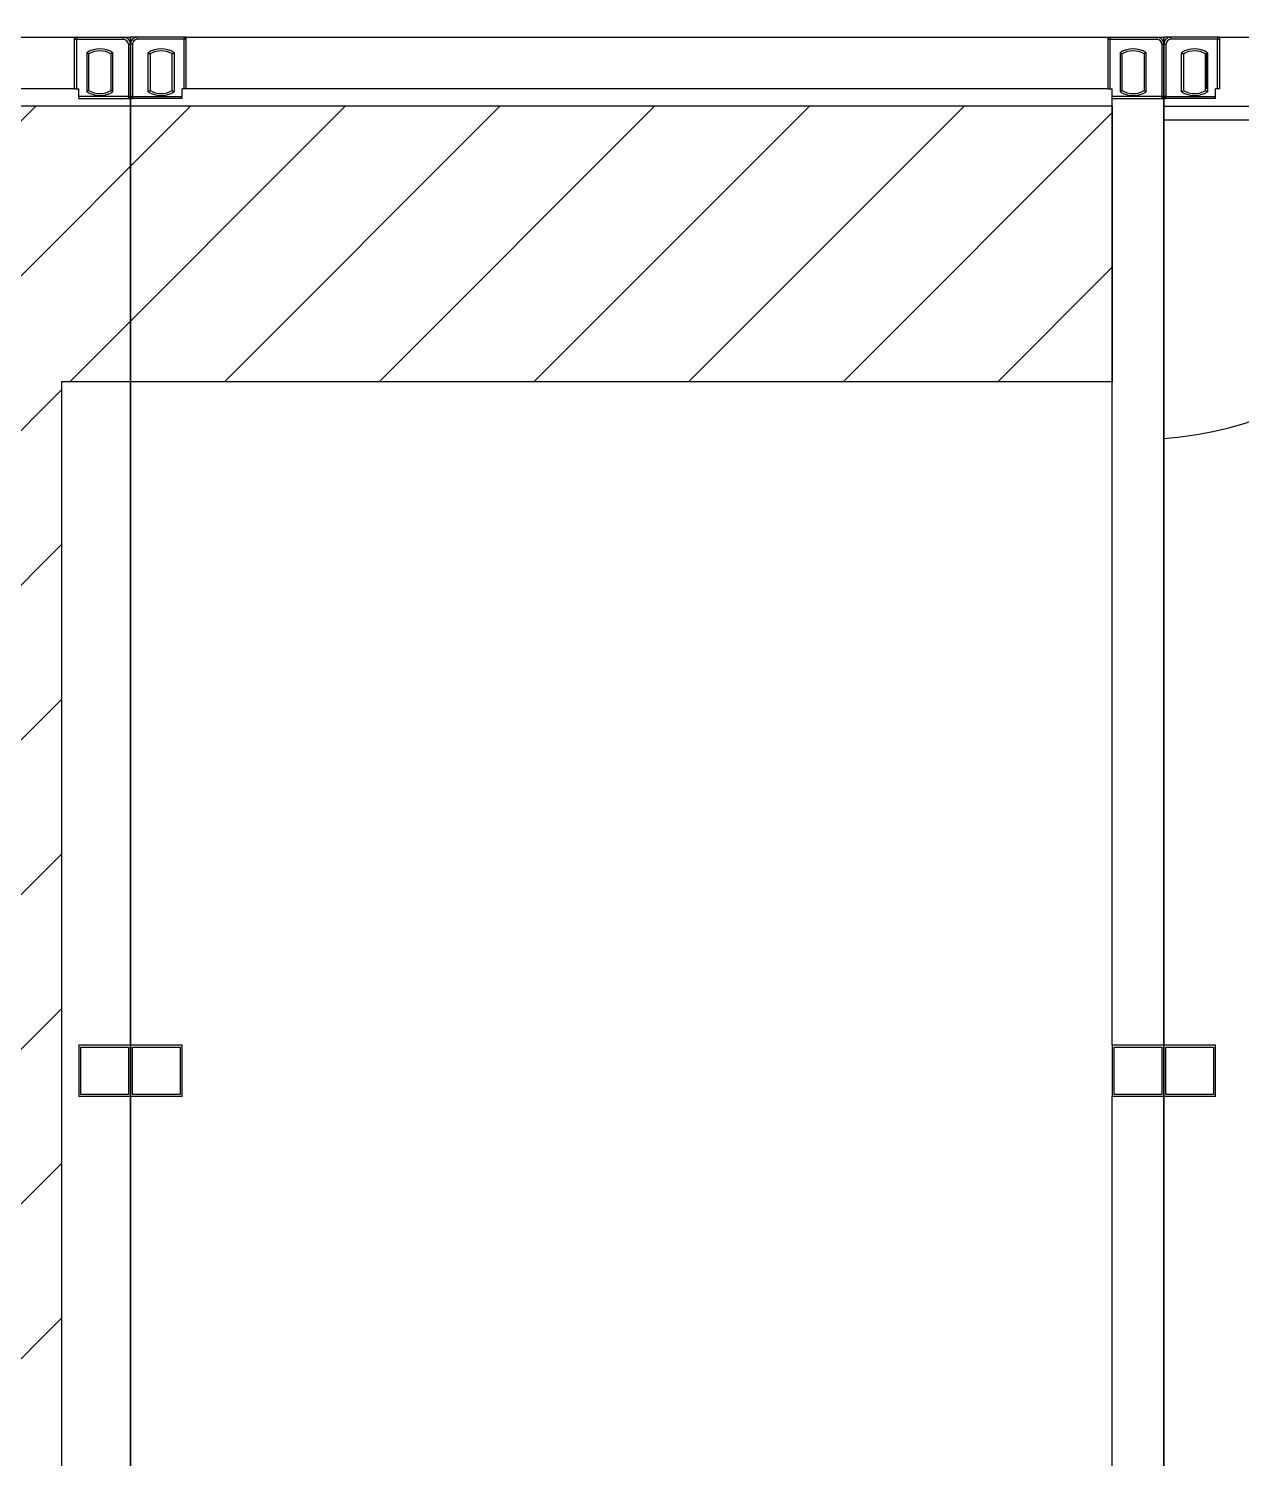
# Model space of a CAD drawing. Header units: millimetres. Extents: x 4133871 to 4440428, y -545651 to -495191.
# Drawn here: x 4197508.8 to 4197720.1, y -499710.6 to -499461.6 of the extents above; entities that cross this region are included whole.
import ezdxf

# ---------------------------------------------------------------- set-up
doc = ezdxf.new("R2010")
doc.units = ezdxf.units.MM
doc.header["$LTSCALE"] = 60
doc.linetypes.add('CENTER', pattern=[2, 1.25, -0.25, 0.25, -0.25])
doc.layers.add('C_CEN', color=1, linetype='CENTER')

# ---------------------------------------------------------------- blocks, each defined once
blk = doc.blocks.new('KEY PLAN_NEW')
h = blk.add_hatch()
h.set_pattern_fill('ANSI31', color=253, scale=2)
h.set_pattern_definition([(45, (-1396.921, -1800.0236), (-4.490128, 4.490128), [])])
edge = h.paths.add_edge_path()
edge.add_line((-2006.862, -1075.944), (-2006.862, -1091.944))
edge.add_line((-2006.862, -1091.944), (-2067.862, -1091.944))
edge.add_line((-2067.862, -1091.944), (-2067.862, -1375.944))
edge.add_line((-2067.862, -1375.944), (-2006.862, -1375.944))
edge.add_line((-2006.862, -1375.944), (-2006.862, -1391.944))
edge.add_line((-2006.862, -1391.944), (-2007.862, -1391.944))
edge.add_line((-2007.862, -1391.944), (-2007.862, -1488.944))
edge.add_line((-2007.862, -1488.944), (-2008.306, -1488.944))
edge.add_arc((-2028.716, -1493.497), 20.912, 12.57767, 76.57873)
edge.add_line((-2023.862, -1473.157), (-2023.862, -1391.944))
edge.add_line((-2023.862, -1391.944), (-2247.862, -1391.944))
edge.add_line((-2247.862, -1391.944), (-2247.862, -1488.944))
edge.add_line((-2247.862, -1488.944), (-2263.862, -1488.944))
edge.add_line((-2263.862, -1488.944), (-2263.862, -1452.184))
edge.add_line((-2263.862, -1452.184), (-2549.862, -1452.184))
edge.add_line((-2549.862, -1452.184), (-2549.862, -1488.944))
edge.add_line((-2549.862, -1488.944), (-2565.862, -1488.944))
edge.add_line((-2565.862, -1488.944), (-2565.862, -1427.944))
edge.add_line((-2565.862, -1427.944), (-2720.862, -1427.944))
edge.add_line((-2720.862, -1427.944), (-2720.862, -1411.944))
edge.add_line((-2720.862, -1411.944), (-2623.862, -1411.944))
edge.add_line((-2623.862, -1411.944), (-2623.862, -1075.944))
edge.add_line((-2623.862, -1075.944), (-2563.862, -1075.944))
edge.add_line((-2563.862, -1075.944), (-2563.862, -1071.944))
edge.add_line((-2563.862, -1071.944), (-2547.862, -1071.944))
edge.add_line((-2547.862, -1071.944), (-2547.862, -1091.944))
edge.add_line((-2547.862, -1091.944), (-2607.862, -1091.944))
edge.add_line((-2607.862, -1091.944), (-2607.862, -1411.944))
edge.add_line((-2607.862, -1411.944), (-2549.862, -1411.944))
edge.add_line((-2549.862, -1411.944), (-2549.862, -1436.184))
edge.add_line((-2549.862, -1436.184), (-2263.862, -1436.184))
edge.add_line((-2263.862, -1436.184), (-2263.862, -1375.944))
edge.add_line((-2263.862, -1375.944), (-2083.862, -1375.944))
edge.add_line((-2083.862, -1375.944), (-2083.862, -1075.944))
edge.add_line((-2083.862, -1075.944), (-2006.862, -1075.944))
at = {"color": 253}
for p, q in [((-2120.622, -1071.944, 46), (-2067.102, -1071.944, 46)), ((-2067.102, -1071.944, 46), (-2063.862, -1071.944, 46)), ((-2063.862, -1075.504, 46), (-2063.862, -1071.944, 46)), ((-2060.622, -1071.944, 46), (-2063.862, -1071.944, 46)), ((-2063.862, -1071.944, 46), (-2063.862, -1075.504, 46)), ((-2063.862, -1075.504, 46), (-2063.862, -1071.944, 46)), ((-2060.622, -1071.944, 46), (-2007.102, -1071.944, 46)), ((-2007.102, -1071.944, 46), (-2003.862, -1071.944, 46)), ((-2003.862, -1075.504, 46), (-2003.862, -1071.944, 46)), ((-2000.622, -1071.944, 46), (-2003.862, -1071.944, 46)), ((-2003.862, -1071.944, 46), (-2003.862, -1075.504, 46)), ((-2003.862, -1075.504, 46), (-2003.862, -1071.944, 46)), ((-2000.622, -1071.944, 46), (-1947.102, -1071.944, 46)), ((-2067.102, -1074.944, 46), (-2120.622, -1074.944, 46)), ((-2067.102, -1074.944, 46), (-2066.862, -1074.944, 46)), ((-2066.862, -1075.504, 46), (-2066.862, -1074.944, 46)), ((-2063.862, -1075.504, 46), (-2063.862, -1368.384, 46)), ((-2063.862, -1368.384, 46), (-2063.862, -1075.504, 46)), ((-2060.622, -1074.944, 46), (-2060.862, -1074.944, 46)), ((-2060.862, -1075.504, 46), (-2060.862, -1074.944, 46)), ((-2007.102, -1074.944, 46), (-2060.622, -1074.944, 46)), ((-2007.102, -1074.944, 46), (-2006.862, -1074.944, 46)), ((-2006.862, -1075.504, 46), (-2006.862, -1074.944, 46)), ((-2006.862, -1130.444, 46), (-2006.862, -1075.504, 46)), ((-2003.862, -1075.504, 46), (-2003.862, -1368.384, 46)), ((-2003.862, -1368.384, 46), (-2003.862, -1075.504, 46)), ((-2000.622, -1074.944, 46), (-2000.862, -1074.944, 46)), ((-2000.862, -1075.504, 46), (-2000.862, -1074.944, 46)), ((-2006.862, -1075.944, 46), (-2083.862, -1075.944, 46)), ((-2006.862, -1075.944, 46), (-2006.862, -1091.944, 46)), ((-2003.862, -1075.944, 46), (-1984.562, -1075.944, 46)), ((-2003.862, -1076.744, 46), (-1984.637, -1076.744, 46)), ((-2067.862, -1091.944, 46), (-2067.862, -1375.944, 46)), ((-2006.862, -1091.944, 46), (-2067.862, -1091.944, 46)), ((-2066.862, -1130.444, 46), (-2066.862, -1133.444, 46)), ((-2066.862, -1130.444, 46), (-2063.862, -1130.444, 46)), ((-2063.862, -1130.444, 46), (-2063.862, -1133.444, 46)), ((-2063.862, -1130.444, 46), (-2060.862, -1130.444, 46)), ((-2060.862, -1133.444, 46), (-2060.862, -1130.444, 46)), ((-2006.862, -1130.444, 46), (-2006.862, -1133.444, 46)), ((-2006.862, -1130.444, 46), (-2003.862, -1130.444, 46)), ((-2003.862, -1130.444, 46), (-2003.862, -1133.444, 46)), ((-2003.862, -1130.444, 46), (-2000.862, -1130.444, 46)), ((-2000.862, -1133.444, 46), (-2000.862, -1130.444, 46)), ((-2066.742, -1133.324, 46), (-2066.742, -1130.564, 46)), ((-2066.742, -1130.564, 46), (-2063.982, -1130.564, 46)), ((-2063.982, -1130.564, 46), (-2063.982, -1133.324, 46)), ((-2063.982, -1130.564, 46), (-2063.982, -1133.324, 46)), ((-2063.742, -1133.324, 46), (-2063.742, -1130.564, 46)), ((-2063.742, -1130.564, 46), (-2060.982, -1130.564, 46)), ((-2060.982, -1130.564, 46), (-2060.982, -1133.324, 46)), ((-2060.982, -1130.564, 46), (-2060.982, -1133.324, 46)), ((-2006.742, -1133.324, 46), (-2006.742, -1130.564, 46)), ((-2006.742, -1130.564, 46), (-2003.982, -1130.564, 46)), ((-2003.982, -1130.564, 46), (-2003.982, -1133.324, 46)), ((-2003.982, -1130.564, 46), (-2003.982, -1133.324, 46)), ((-2003.742, -1133.324, 46), (-2003.742, -1130.564, 46)), ((-2003.742, -1130.564, 46), (-2000.982, -1130.564, 46)), ((-2000.982, -1130.564, 46), (-2000.982, -1133.324, 46)), ((-2000.982, -1130.564, 46), (-2000.982, -1133.324, 46)), ((-2063.862, -1133.444, 46), (-2066.862, -1133.444, 46)), ((-2063.982, -1133.324, 46), (-2066.742, -1133.324, 46)), ((-2060.862, -1133.444, 46), (-2063.862, -1133.444, 46)), ((-2060.982, -1133.324, 46), (-2063.742, -1133.324, 46)), ((-2003.862, -1133.444, 46), (-2006.862, -1133.444, 46)), ((-2006.862, -1190.444, 46), (-2006.862, -1133.444, 46)), ((-2003.982, -1133.324, 46), (-2006.742, -1133.324, 46)), ((-2000.862, -1133.444, 46), (-2003.862, -1133.444, 46)), ((-2000.982, -1133.324, 46), (-2003.742, -1133.324, 46))]:
    blk.add_line(p, q, dxfattribs=at)
at = {"color": 253, "linetype": 'Continuous'}
for p, q in [((-2067.102, -1074.944, 46), (-2067.102, -1071.944, 46)), ((-2067.102, -1072.064, 46), (-2066.982, -1072.064, 46)), ((-2066.982, -1071.944, 46), (-2066.982, -1072.064, 46)), ((-2066.982, -1074.944, 46), (-2066.982, -1072.064, 46)), ((-2066.982, -1072.064, 46), (-2064.272, -1072.064, 46)), ((-2064.272, -1072.064, 46), (-2064.272, -1071.944, 46)), ((-2063.982, -1072.064, 46), (-2063.982, -1072.064, 46)), ((-2063.982, -1072.064, 46), (-2063.982, -1072.064, 46)), ((-2063.982, -1072.354, 46), (-2063.862, -1072.354, 46)), ((-2063.982, -1072.354, 46), (-2063.982, -1075.384, 46)), ((-2063.742, -1072.354, 46), (-2063.862, -1072.354, 46)), ((-2063.742, -1072.064, 46), (-2063.742, -1072.064, 46)), ((-2063.742, -1072.064, 46), (-2063.742, -1072.064, 46)), ((-2063.742, -1072.354, 46), (-2063.742, -1075.384, 46)), ((-2063.452, -1072.064, 46), (-2063.452, -1071.944, 46)), ((-2060.742, -1072.064, 46), (-2063.452, -1072.064, 46)), ((-2060.742, -1071.944, 46), (-2060.742, -1072.064, 46)), ((-2060.622, -1072.064, 46), (-2060.742, -1072.064, 46)), ((-2060.742, -1074.944, 46), (-2060.742, -1072.064, 46)), ((-2060.622, -1074.944, 46), (-2060.622, -1071.944, 46)), ((-2007.102, -1074.944, 46), (-2007.102, -1071.944, 46)), ((-2007.102, -1072.064, 46), (-2006.982, -1072.064, 46)), ((-2006.982, -1071.944, 46), (-2006.982, -1072.064, 46)), ((-2006.982, -1074.944, 46), (-2006.982, -1072.064, 46)), ((-2006.982, -1072.064, 46), (-2004.272, -1072.064, 46)), ((-2004.272, -1072.064, 46), (-2004.272, -1071.944, 46)), ((-2003.982, -1072.064, 46), (-2003.982, -1072.064, 46)), ((-2003.982, -1072.064, 46), (-2003.982, -1072.064, 46)), ((-2003.982, -1072.354, 46), (-2003.862, -1072.354, 46)), ((-2003.982, -1072.354, 46), (-2003.982, -1075.384, 46)), ((-2003.742, -1072.354, 46), (-2003.862, -1072.354, 46)), ((-2003.742, -1072.064, 46), (-2003.742, -1072.064, 46)), ((-2003.742, -1072.064, 46), (-2003.742, -1072.064, 46)), ((-2003.742, -1072.354, 46), (-2003.742, -1075.384, 46)), ((-2003.452, -1072.064, 46), (-2003.452, -1071.944, 46)), ((-2000.742, -1072.064, 46), (-2003.452, -1072.064, 46)), ((-2000.742, -1071.944, 46), (-2000.742, -1072.064, 46)), ((-2000.622, -1072.064, 46), (-2000.742, -1072.064, 46)), ((-2000.742, -1074.944, 46), (-2000.742, -1072.064, 46)), ((-2000.622, -1074.944, 46), (-2000.622, -1071.944, 46)), ((-2066.397, -1072.842, 46), (-2066.397, -1075.105, 46)), ((-2066.277, -1075.039, 46), (-2066.277, -1072.909, 46)), ((-2065.007, -1072.909, 46), (-2065.007, -1075.039, 46)), ((-2064.887, -1075.105, 46), (-2064.887, -1072.842, 46)), ((-2062.837, -1075.105, 46), (-2062.837, -1072.842, 46)), ((-2062.717, -1072.909, 46), (-2062.717, -1075.039, 46)), ((-2061.447, -1075.039, 46), (-2061.447, -1072.909, 46)), ((-2061.327, -1072.842, 46), (-2061.327, -1075.105, 46)), ((-2006.397, -1072.842, 46), (-2006.397, -1075.105, 46)), ((-2006.277, -1075.039, 46), (-2006.277, -1072.909, 46)), ((-2005.007, -1072.909, 46), (-2005.007, -1075.039, 46)), ((-2004.887, -1075.105, 46), (-2004.887, -1072.842, 46)), ((-2002.837, -1075.105, 46), (-2002.837, -1072.842, 46)), ((-2002.717, -1072.909, 46), (-2002.717, -1075.039, 46)), ((-2001.447, -1075.039, 46), (-2001.447, -1072.909, 46)), ((-2001.327, -1072.842, 46), (-2001.327, -1075.105, 46)), ((-2063.982, -1075.384, 46), (-2066.862, -1075.384, 46)), ((-2066.862, -1075.504, 46), (-2063.862, -1075.504, 46)), ((-2063.982, -1075.504, 46), (-2063.982, -1075.384, 46)), ((-2063.982, -1075.384, 46), (-2063.862, -1075.384, 46)), ((-2063.742, -1075.384, 46), (-2063.862, -1075.384, 46)), ((-2060.862, -1075.504, 46), (-2063.862, -1075.504, 46)), ((-2063.742, -1075.504, 46), (-2063.742, -1075.384, 46)), ((-2063.742, -1075.384, 46), (-2060.862, -1075.384, 46)), ((-2003.982, -1075.384, 46), (-2006.862, -1075.384, 46)), ((-2006.862, -1075.504, 46), (-2003.862, -1075.504, 46)), ((-2003.982, -1075.504, 46), (-2003.982, -1075.384, 46)), ((-2003.982, -1075.384, 46), (-2003.862, -1075.384, 46)), ((-2003.742, -1075.384, 46), (-2003.862, -1075.384, 46)), ((-2000.862, -1075.504, 46), (-2003.862, -1075.504, 46)), ((-2003.742, -1075.504, 46), (-2003.742, -1075.384, 46)), ((-2003.742, -1075.384, 46), (-2000.862, -1075.384, 46))]:
    blk.add_line(p, q, dxfattribs=at)
for centre, radius, start, end in [((-2066.982, -1072.064, 46), 0.12, 90, 180), ((-2064.272, -1072.354, 46), 0.41, 0, 90), ((-2064.272, -1072.354, 46), 0.29, 0, 90), ((-2063.452, -1072.354, 46), 0.41, 90, 180), ((-2063.452, -1072.354, 46), 0.29, 90, 180), ((-2060.742, -1072.064, 46), 0.12, 0, 90), ((-2006.982, -1072.064, 46), 0.12, 90, 180), ((-2004.272, -1072.354, 46), 0.41, 0, 90), ((-2004.272, -1072.354, 46), 0.29, 0, 90), ((-2003.452, -1072.354, 46), 0.41, 90, 180), ((-2003.452, -1072.354, 46), 0.29, 90, 180), ((-2000.742, -1072.064, 46), 0.12, 0, 90), ((-2065.642, -1073.974, 46), 1.36, 56.27916, 123.72084), ((-2065.642, -1073.974, 46), 1.24, 59.1964, 120.8036), ((-2062.082, -1073.974, 46), 1.36, 56.27916, 123.72084), ((-2062.082, -1073.974, 46), 1.24, 59.1964, 120.8036), ((-2005.642, -1073.974, 46), 1.36, 56.27916, 123.72084), ((-2005.642, -1073.974, 46), 1.24, 59.1964, 120.8036), ((-2002.082, -1073.974, 46), 1.36, 56.27916, 123.72084), ((-2002.082, -1073.974, 46), 1.24, 59.1964, 120.8036), ((-2065.642, -1073.974, 46), 1.36, 236.27916, 303.72084), ((-2065.642, -1073.974, 46), 1.24, 239.1964, 300.8036), ((-2063.982, -1075.384, 46), 0.12, 270, 0), ((-2063.742, -1075.384, 46), 0.12, 180, 270), ((-2062.082, -1073.974, 46), 1.36, 236.27916, 303.72084), ((-2062.082, -1073.974, 46), 1.24, 239.1964, 300.8036), ((-2005.642, -1073.974, 46), 1.36, 236.27916, 303.72084), ((-2005.642, -1073.974, 46), 1.24, 239.1964, 300.8036), ((-2003.982, -1075.384, 46), 0.12, 270, 0), ((-2003.742, -1075.384, 46), 0.12, 180, 270), ((-2002.082, -1073.974, 46), 1.36, 236.27916, 303.72084), ((-2002.082, -1073.974, 46), 1.24, 239.1964, 300.8036)]:
    blk.add_arc(centre, radius, start, end, dxfattribs=at)
at = {"color": 253}
blk.add_arc((-2005.416, -1074.39, 46), 20.912, 274.2611, 355.7389, dxfattribs=at)
at = {"color": 253, "linetype": 'Continuous'}
for points, knots in [([(-2066.277, -1072.909, 46), (-2066.277, -1072.908, 46), (-2066.278, -1072.908, 46), (-2066.279, -1072.908, 46), (-2066.28, -1072.907, 46), (-2066.28, -1072.907, 46), (-2066.281, -1072.906, 46), (-2066.281, -1072.906, 46), (-2066.282, -1072.906, 46), (-2066.282, -1072.905, 46), (-2066.284, -1072.904, 46), (-2066.285, -1072.904, 46), (-2066.289, -1072.902, 46), (-2066.291, -1072.901, 46), (-2066.294, -1072.899, 46), (-2066.295, -1072.898, 46), (-2066.296, -1072.898, 46), (-2066.297, -1072.897, 46), (-2066.298, -1072.897, 46), (-2066.299, -1072.896, 46), (-2066.301, -1072.895, 46), (-2066.304, -1072.893, 46), (-2066.309, -1072.89, 46), (-2066.312, -1072.889, 46), (-2066.316, -1072.886, 46), (-2066.318, -1072.886, 46), (-2066.32, -1072.884, 46), (-2066.32, -1072.884, 46), (-2066.322, -1072.883, 46), (-2066.323, -1072.883, 46), (-2066.327, -1072.881, 46), (-2066.33, -1072.879, 46), (-2066.336, -1072.875, 46), (-2066.339, -1072.873, 46), (-2066.346, -1072.87, 46), (-2066.35, -1072.868, 46), (-2066.354, -1072.866, 46), (-2066.355, -1072.865, 46), (-2066.357, -1072.864, 46), (-2066.358, -1072.864, 46), (-2066.36, -1072.862, 46), (-2066.362, -1072.861, 46), (-2066.367, -1072.858, 46), (-2066.371, -1072.856, 46), (-2066.378, -1072.852, 46), (-2066.382, -1072.85, 46), (-2066.387, -1072.847, 46), (-2066.389, -1072.846, 46), (-2066.392, -1072.845, 46), (-2066.394, -1072.844, 46), (-2066.395, -1072.843, 46), (-2066.396, -1072.843, 46), (-2066.396, -1072.843, 46), (-2066.397, -1072.842, 46)], [0, 0, 0, 0, 0.06206, 0.12459, 0.12459, 0.155854, 0.155854, 0.171487, 0.171487, 0.187119, 0.187119, 0.249648, 0.249648, 0.312178, 0.312178, 0.343442, 0.343442, 0.359075, 0.359075, 0.374707, 0.374707, 0.437236, 0.437236, 0.499766, 0.499766, 0.53103, 0.53103, 0.546663, 0.546663, 0.562295, 0.562295, 0.624824, 0.624824, 0.687353, 0.687353, 0.749883, 0.749883, 0.765515, 0.765515, 0.781147, 0.781147, 0.812412, 0.812412, 0.874941, 0.874941, 0.937471, 0.937471, 0.968735, 0.968735, 0.984368, 0.992184, 0.992184, 1, 1, 1, 1]), ([(-2064.887, -1072.842, 46), (-2064.887, -1072.843, 46), (-2064.888, -1072.843, 46), (-2064.889, -1072.843, 46), (-2064.89, -1072.844, 46), (-2064.891, -1072.845, 46), (-2064.894, -1072.846, 46), (-2064.896, -1072.847, 46), (-2064.902, -1072.85, 46), (-2064.905, -1072.852, 46), (-2064.913, -1072.856, 46), (-2064.916, -1072.858, 46), (-2064.922, -1072.861, 46), (-2064.923, -1072.862, 46), (-2064.926, -1072.864, 46), (-2064.927, -1072.864, 46), (-2064.929, -1072.865, 46), (-2064.93, -1072.866, 46), (-2064.934, -1072.868, 46), (-2064.937, -1072.87, 46), (-2064.944, -1072.873, 46), (-2064.947, -1072.875, 46), (-2064.954, -1072.879, 46), (-2064.957, -1072.881, 46), (-2064.961, -1072.883, 46), (-2064.962, -1072.883, 46), (-2064.963, -1072.884, 46), (-2064.964, -1072.884, 46), (-2064.966, -1072.886, 46), (-2064.967, -1072.886, 46), (-2064.972, -1072.889, 46), (-2064.974, -1072.89, 46), (-2064.98, -1072.893, 46), (-2064.982, -1072.895, 46), (-2064.985, -1072.896, 46), (-2064.986, -1072.897, 46), (-2064.987, -1072.897, 46), (-2064.987, -1072.898, 46), (-2064.989, -1072.898, 46), (-2064.99, -1072.899, 46), (-2064.993, -1072.901, 46), (-2064.995, -1072.902, 46), (-2064.998, -1072.904, 46), (-2065, -1072.904, 46), (-2065.001, -1072.905, 46), (-2065.002, -1072.906, 46), (-2065.002, -1072.906, 46), (-2065.002, -1072.906, 46), (-2065.003, -1072.907, 46), (-2065.004, -1072.907, 46), (-2065.005, -1072.908, 46), (-2065.006, -1072.908, 46), (-2065.007, -1072.908, 46), (-2065.007, -1072.909, 46)], [0, 0, 0, 0, 0.00782, 0.00782, 0.015639, 0.031279, 0.031279, 0.062557, 0.062557, 0.125114, 0.125114, 0.187671, 0.187671, 0.21895, 0.21895, 0.234589, 0.234589, 0.250228, 0.250228, 0.312785, 0.312785, 0.375342, 0.375342, 0.437899, 0.437899, 0.453538, 0.453538, 0.469178, 0.469178, 0.500456, 0.500456, 0.563013, 0.563013, 0.62557, 0.62557, 0.641209, 0.641209, 0.656849, 0.656849, 0.688127, 0.688127, 0.750684, 0.750684, 0.813241, 0.813241, 0.828881, 0.828881, 0.84452, 0.84452, 0.875798, 0.875798, 0.938355, 1, 1, 1, 1]), ([(-2062.837, -1072.842, 46), (-2062.836, -1072.843, 46), (-2062.836, -1072.843, 46), (-2062.835, -1072.843, 46), (-2062.834, -1072.844, 46), (-2062.832, -1072.845, 46), (-2062.829, -1072.846, 46), (-2062.827, -1072.847, 46), (-2062.822, -1072.85, 46), (-2062.818, -1072.852, 46), (-2062.811, -1072.856, 46), (-2062.807, -1072.858, 46), (-2062.802, -1072.861, 46), (-2062.8, -1072.862, 46), (-2062.798, -1072.864, 46), (-2062.797, -1072.864, 46), (-2062.795, -1072.865, 46), (-2062.794, -1072.866, 46), (-2062.79, -1072.868, 46), (-2062.786, -1072.87, 46), (-2062.779, -1072.873, 46), (-2062.776, -1072.875, 46), (-2062.77, -1072.879, 46), (-2062.767, -1072.881, 46), (-2062.763, -1072.883, 46), (-2062.762, -1072.883, 46), (-2062.761, -1072.884, 46), (-2062.76, -1072.884, 46), (-2062.758, -1072.886, 46), (-2062.756, -1072.886, 46), (-2062.752, -1072.889, 46), (-2062.749, -1072.89, 46), (-2062.744, -1072.893, 46), (-2062.741, -1072.895, 46), (-2062.739, -1072.896, 46), (-2062.738, -1072.897, 46), (-2062.737, -1072.897, 46), (-2062.736, -1072.898, 46), (-2062.735, -1072.898, 46), (-2062.734, -1072.899, 46), (-2062.731, -1072.901, 46), (-2062.729, -1072.902, 46), (-2062.725, -1072.904, 46), (-2062.724, -1072.904, 46), (-2062.722, -1072.905, 46), (-2062.722, -1072.906, 46), (-2062.721, -1072.906, 46), (-2062.721, -1072.906, 46), (-2062.72, -1072.907, 46), (-2062.72, -1072.907, 46), (-2062.719, -1072.908, 46), (-2062.718, -1072.908, 46), (-2062.717, -1072.908, 46), (-2062.717, -1072.909, 46)], [0, 0, 0, 0, 0.00782, 0.00782, 0.015639, 0.031279, 0.031279, 0.062557, 0.062557, 0.125114, 0.125114, 0.187671, 0.187671, 0.21895, 0.21895, 0.234589, 0.234589, 0.250228, 0.250228, 0.312785, 0.312785, 0.375342, 0.375342, 0.437899, 0.437899, 0.453538, 0.453538, 0.469178, 0.469178, 0.500456, 0.500456, 0.563013, 0.563013, 0.62557, 0.62557, 0.641209, 0.641209, 0.656849, 0.656849, 0.688127, 0.688127, 0.750684, 0.750684, 0.813241, 0.813241, 0.828881, 0.828881, 0.84452, 0.84452, 0.875798, 0.875798, 0.938355, 1, 1, 1, 1]), ([(-2061.447, -1072.909, 46), (-2061.447, -1072.908, 46), (-2061.446, -1072.908, 46), (-2061.445, -1072.908, 46), (-2061.444, -1072.907, 46), (-2061.443, -1072.907, 46), (-2061.442, -1072.906, 46), (-2061.442, -1072.906, 46), (-2061.442, -1072.906, 46), (-2061.441, -1072.905, 46), (-2061.44, -1072.904, 46), (-2061.438, -1072.904, 46), (-2061.435, -1072.902, 46), (-2061.433, -1072.901, 46), (-2061.43, -1072.899, 46), (-2061.429, -1072.898, 46), (-2061.427, -1072.898, 46), (-2061.427, -1072.897, 46), (-2061.426, -1072.897, 46), (-2061.425, -1072.896, 46), (-2061.422, -1072.895, 46), (-2061.42, -1072.893, 46), (-2061.414, -1072.89, 46), (-2061.412, -1072.889, 46), (-2061.407, -1072.886, 46), (-2061.406, -1072.886, 46), (-2061.404, -1072.884, 46), (-2061.403, -1072.884, 46), (-2061.402, -1072.883, 46), (-2061.401, -1072.883, 46), (-2061.397, -1072.881, 46), (-2061.394, -1072.879, 46), (-2061.387, -1072.875, 46), (-2061.384, -1072.873, 46), (-2061.377, -1072.87, 46), (-2061.374, -1072.868, 46), (-2061.37, -1072.866, 46), (-2061.369, -1072.865, 46), (-2061.367, -1072.864, 46), (-2061.366, -1072.864, 46), (-2061.363, -1072.862, 46), (-2061.362, -1072.861, 46), (-2061.356, -1072.858, 46), (-2061.353, -1072.856, 46), (-2061.345, -1072.852, 46), (-2061.342, -1072.85, 46), (-2061.336, -1072.847, 46), (-2061.334, -1072.846, 46), (-2061.331, -1072.845, 46), (-2061.33, -1072.844, 46), (-2061.329, -1072.843, 46), (-2061.328, -1072.843, 46), (-2061.327, -1072.843, 46), (-2061.327, -1072.842, 46)], [0, 0, 0, 0, 0.06206, 0.12459, 0.12459, 0.155854, 0.155854, 0.171487, 0.171487, 0.187119, 0.187119, 0.249648, 0.249648, 0.312178, 0.312178, 0.343442, 0.343442, 0.359075, 0.359075, 0.374707, 0.374707, 0.437236, 0.437236, 0.499766, 0.499766, 0.53103, 0.53103, 0.546663, 0.546663, 0.562295, 0.562295, 0.624824, 0.624824, 0.687353, 0.687353, 0.749883, 0.749883, 0.765515, 0.765515, 0.781147, 0.781147, 0.812412, 0.812412, 0.874941, 0.874941, 0.937471, 0.937471, 0.968735, 0.968735, 0.984368, 0.992184, 0.992184, 1, 1, 1, 1]), ([(-2006.277, -1072.909, 46), (-2006.277, -1072.908, 46), (-2006.278, -1072.908, 46), (-2006.279, -1072.908, 46), (-2006.28, -1072.907, 46), (-2006.28, -1072.907, 46), (-2006.281, -1072.906, 46), (-2006.281, -1072.906, 46), (-2006.282, -1072.906, 46), (-2006.282, -1072.905, 46), (-2006.284, -1072.904, 46), (-2006.285, -1072.904, 46), (-2006.289, -1072.902, 46), (-2006.291, -1072.901, 46), (-2006.294, -1072.899, 46), (-2006.295, -1072.898, 46), (-2006.296, -1072.898, 46), (-2006.297, -1072.897, 46), (-2006.298, -1072.897, 46), (-2006.299, -1072.896, 46), (-2006.301, -1072.895, 46), (-2006.304, -1072.893, 46), (-2006.309, -1072.89, 46), (-2006.312, -1072.889, 46), (-2006.316, -1072.886, 46), (-2006.318, -1072.886, 46), (-2006.32, -1072.884, 46), (-2006.32, -1072.884, 46), (-2006.322, -1072.883, 46), (-2006.323, -1072.883, 46), (-2006.327, -1072.881, 46), (-2006.33, -1072.879, 46), (-2006.336, -1072.875, 46), (-2006.339, -1072.873, 46), (-2006.346, -1072.87, 46), (-2006.35, -1072.868, 46), (-2006.354, -1072.866, 46), (-2006.355, -1072.865, 46), (-2006.357, -1072.864, 46), (-2006.358, -1072.864, 46), (-2006.36, -1072.862, 46), (-2006.362, -1072.861, 46), (-2006.367, -1072.858, 46), (-2006.371, -1072.856, 46), (-2006.378, -1072.852, 46), (-2006.382, -1072.85, 46), (-2006.387, -1072.847, 46), (-2006.389, -1072.846, 46), (-2006.392, -1072.845, 46), (-2006.394, -1072.844, 46), (-2006.395, -1072.843, 46), (-2006.396, -1072.843, 46), (-2006.396, -1072.843, 46), (-2006.397, -1072.842, 46)], [0, 0, 0, 0, 0.06206, 0.12459, 0.12459, 0.155854, 0.155854, 0.171487, 0.171487, 0.187119, 0.187119, 0.249648, 0.249648, 0.312178, 0.312178, 0.343442, 0.343442, 0.359075, 0.359075, 0.374707, 0.374707, 0.437236, 0.437236, 0.499766, 0.499766, 0.53103, 0.53103, 0.546663, 0.546663, 0.562295, 0.562295, 0.624824, 0.624824, 0.687353, 0.687353, 0.749883, 0.749883, 0.765515, 0.765515, 0.781147, 0.781147, 0.812412, 0.812412, 0.874941, 0.874941, 0.937471, 0.937471, 0.968735, 0.968735, 0.984368, 0.992184, 0.992184, 1, 1, 1, 1]), ([(-2004.887, -1072.842, 46), (-2004.887, -1072.843, 46), (-2004.888, -1072.843, 46), (-2004.889, -1072.843, 46), (-2004.89, -1072.844, 46), (-2004.891, -1072.845, 46), (-2004.894, -1072.846, 46), (-2004.896, -1072.847, 46), (-2004.902, -1072.85, 46), (-2004.905, -1072.852, 46), (-2004.913, -1072.856, 46), (-2004.916, -1072.858, 46), (-2004.922, -1072.861, 46), (-2004.923, -1072.862, 46), (-2004.926, -1072.864, 46), (-2004.927, -1072.864, 46), (-2004.929, -1072.865, 46), (-2004.93, -1072.866, 46), (-2004.934, -1072.868, 46), (-2004.937, -1072.87, 46), (-2004.944, -1072.873, 46), (-2004.947, -1072.875, 46), (-2004.954, -1072.879, 46), (-2004.957, -1072.881, 46), (-2004.961, -1072.883, 46), (-2004.962, -1072.883, 46), (-2004.963, -1072.884, 46), (-2004.964, -1072.884, 46), (-2004.966, -1072.886, 46), (-2004.967, -1072.886, 46), (-2004.972, -1072.889, 46), (-2004.974, -1072.89, 46), (-2004.98, -1072.893, 46), (-2004.982, -1072.895, 46), (-2004.985, -1072.896, 46), (-2004.986, -1072.897, 46), (-2004.987, -1072.897, 46), (-2004.987, -1072.898, 46), (-2004.989, -1072.898, 46), (-2004.99, -1072.899, 46), (-2004.993, -1072.901, 46), (-2004.995, -1072.902, 46), (-2004.998, -1072.904, 46), (-2005, -1072.904, 46), (-2005.001, -1072.905, 46), (-2005.002, -1072.906, 46), (-2005.002, -1072.906, 46), (-2005.002, -1072.906, 46), (-2005.003, -1072.907, 46), (-2005.004, -1072.907, 46), (-2005.005, -1072.908, 46), (-2005.006, -1072.908, 46), (-2005.007, -1072.908, 46), (-2005.007, -1072.909, 46)], [0, 0, 0, 0, 0.00782, 0.00782, 0.015639, 0.031279, 0.031279, 0.062557, 0.062557, 0.125114, 0.125114, 0.187671, 0.187671, 0.21895, 0.21895, 0.234589, 0.234589, 0.250228, 0.250228, 0.312785, 0.312785, 0.375342, 0.375342, 0.437899, 0.437899, 0.453538, 0.453538, 0.469178, 0.469178, 0.500456, 0.500456, 0.563013, 0.563013, 0.62557, 0.62557, 0.641209, 0.641209, 0.656849, 0.656849, 0.688127, 0.688127, 0.750684, 0.750684, 0.813241, 0.813241, 0.828881, 0.828881, 0.84452, 0.84452, 0.875798, 0.875798, 0.938355, 1, 1, 1, 1]), ([(-2002.837, -1072.842, 46), (-2002.836, -1072.843, 46), (-2002.836, -1072.843, 46), (-2002.835, -1072.843, 46), (-2002.834, -1072.844, 46), (-2002.832, -1072.845, 46), (-2002.829, -1072.846, 46), (-2002.827, -1072.847, 46), (-2002.822, -1072.85, 46), (-2002.818, -1072.852, 46), (-2002.811, -1072.856, 46), (-2002.807, -1072.858, 46), (-2002.802, -1072.861, 46), (-2002.8, -1072.862, 46), (-2002.798, -1072.864, 46), (-2002.797, -1072.864, 46), (-2002.795, -1072.865, 46), (-2002.794, -1072.866, 46), (-2002.79, -1072.868, 46), (-2002.786, -1072.87, 46), (-2002.779, -1072.873, 46), (-2002.776, -1072.875, 46), (-2002.77, -1072.879, 46), (-2002.767, -1072.881, 46), (-2002.763, -1072.883, 46), (-2002.762, -1072.883, 46), (-2002.761, -1072.884, 46), (-2002.76, -1072.884, 46), (-2002.758, -1072.886, 46), (-2002.756, -1072.886, 46), (-2002.752, -1072.889, 46), (-2002.749, -1072.89, 46), (-2002.744, -1072.893, 46), (-2002.741, -1072.895, 46), (-2002.739, -1072.896, 46), (-2002.738, -1072.897, 46), (-2002.737, -1072.897, 46), (-2002.736, -1072.898, 46), (-2002.735, -1072.898, 46), (-2002.734, -1072.899, 46), (-2002.731, -1072.901, 46), (-2002.729, -1072.902, 46), (-2002.725, -1072.904, 46), (-2002.724, -1072.904, 46), (-2002.722, -1072.905, 46), (-2002.722, -1072.906, 46), (-2002.721, -1072.906, 46), (-2002.721, -1072.906, 46), (-2002.72, -1072.907, 46), (-2002.72, -1072.907, 46), (-2002.719, -1072.908, 46), (-2002.718, -1072.908, 46), (-2002.717, -1072.908, 46), (-2002.717, -1072.909, 46)], [0, 0, 0, 0, 0.00782, 0.00782, 0.015639, 0.031279, 0.031279, 0.062557, 0.062557, 0.125114, 0.125114, 0.187671, 0.187671, 0.21895, 0.21895, 0.234589, 0.234589, 0.250228, 0.250228, 0.312785, 0.312785, 0.375342, 0.375342, 0.437899, 0.437899, 0.453538, 0.453538, 0.469178, 0.469178, 0.500456, 0.500456, 0.563013, 0.563013, 0.62557, 0.62557, 0.641209, 0.641209, 0.656849, 0.656849, 0.688127, 0.688127, 0.750684, 0.750684, 0.813241, 0.813241, 0.828881, 0.828881, 0.84452, 0.84452, 0.875798, 0.875798, 0.938355, 1, 1, 1, 1]), ([(-2001.447, -1072.909, 46), (-2001.447, -1072.908, 46), (-2001.446, -1072.908, 46), (-2001.445, -1072.908, 46), (-2001.444, -1072.907, 46), (-2001.443, -1072.907, 46), (-2001.442, -1072.906, 46), (-2001.442, -1072.906, 46), (-2001.442, -1072.906, 46), (-2001.441, -1072.905, 46), (-2001.44, -1072.904, 46), (-2001.438, -1072.904, 46), (-2001.435, -1072.902, 46), (-2001.433, -1072.901, 46), (-2001.43, -1072.899, 46), (-2001.429, -1072.898, 46), (-2001.427, -1072.898, 46), (-2001.427, -1072.897, 46), (-2001.426, -1072.897, 46), (-2001.425, -1072.896, 46), (-2001.422, -1072.895, 46), (-2001.42, -1072.893, 46), (-2001.414, -1072.89, 46), (-2001.412, -1072.889, 46), (-2001.407, -1072.886, 46), (-2001.406, -1072.886, 46), (-2001.404, -1072.884, 46), (-2001.403, -1072.884, 46), (-2001.402, -1072.883, 46), (-2001.401, -1072.883, 46), (-2001.397, -1072.881, 46), (-2001.394, -1072.879, 46), (-2001.387, -1072.875, 46), (-2001.384, -1072.873, 46), (-2001.377, -1072.87, 46), (-2001.374, -1072.868, 46), (-2001.37, -1072.866, 46), (-2001.369, -1072.865, 46), (-2001.367, -1072.864, 46), (-2001.366, -1072.864, 46), (-2001.363, -1072.862, 46), (-2001.362, -1072.861, 46), (-2001.356, -1072.858, 46), (-2001.353, -1072.856, 46), (-2001.345, -1072.852, 46), (-2001.342, -1072.85, 46), (-2001.336, -1072.847, 46), (-2001.334, -1072.846, 46), (-2001.331, -1072.845, 46), (-2001.33, -1072.844, 46), (-2001.329, -1072.843, 46), (-2001.328, -1072.843, 46), (-2001.327, -1072.843, 46), (-2001.327, -1072.842, 46)], [0, 0, 0, 0, 0.06206, 0.12459, 0.12459, 0.155854, 0.155854, 0.171487, 0.171487, 0.187119, 0.187119, 0.249648, 0.249648, 0.312178, 0.312178, 0.343442, 0.343442, 0.359075, 0.359075, 0.374707, 0.374707, 0.437236, 0.437236, 0.499766, 0.499766, 0.53103, 0.53103, 0.546663, 0.546663, 0.562295, 0.562295, 0.624824, 0.624824, 0.687353, 0.687353, 0.749883, 0.749883, 0.765515, 0.765515, 0.781147, 0.781147, 0.812412, 0.812412, 0.874941, 0.874941, 0.937471, 0.937471, 0.968735, 0.968735, 0.984368, 0.992184, 0.992184, 1, 1, 1, 1]), ([(-2066.277, -1075.039, 46), (-2066.277, -1075.039, 46), (-2066.278, -1075.039, 46), (-2066.279, -1075.04, 46), (-2066.28, -1075.04, 46), (-2066.28, -1075.041, 46), (-2066.281, -1075.041, 46), (-2066.281, -1075.041, 46), (-2066.282, -1075.042, 46), (-2066.282, -1075.042, 46), (-2066.284, -1075.043, 46), (-2066.285, -1075.044, 46), (-2066.289, -1075.045, 46), (-2066.291, -1075.046, 46), (-2066.294, -1075.048, 46), (-2066.295, -1075.049, 46), (-2066.296, -1075.05, 46), (-2066.297, -1075.05, 46), (-2066.298, -1075.051, 46), (-2066.299, -1075.051, 46), (-2066.301, -1075.053, 46), (-2066.304, -1075.054, 46), (-2066.309, -1075.057, 46), (-2066.312, -1075.058, 46), (-2066.316, -1075.061, 46), (-2066.318, -1075.062, 46), (-2066.32, -1075.063, 46), (-2066.32, -1075.063, 46), (-2066.322, -1075.064, 46), (-2066.323, -1075.064, 46), (-2066.327, -1075.067, 46), (-2066.33, -1075.068, 46), (-2066.336, -1075.072, 46), (-2066.339, -1075.074, 46), (-2066.346, -1075.077, 46), (-2066.35, -1075.079, 46), (-2066.354, -1075.082, 46), (-2066.355, -1075.082, 46), (-2066.357, -1075.083, 46), (-2066.358, -1075.084, 46), (-2066.36, -1075.085, 46), (-2066.362, -1075.086, 46), (-2066.367, -1075.089, 46), (-2066.371, -1075.091, 46), (-2066.378, -1075.095, 46), (-2066.382, -1075.097, 46), (-2066.387, -1075.1, 46), (-2066.389, -1075.101, 46), (-2066.392, -1075.102, 46), (-2066.394, -1075.103, 46), (-2066.395, -1075.104, 46), (-2066.396, -1075.104, 46), (-2066.396, -1075.105, 46), (-2066.397, -1075.105, 46)], [0, 0, 0, 0, 0.06206, 0.12459, 0.12459, 0.155854, 0.155854, 0.171487, 0.171487, 0.187119, 0.187119, 0.249648, 0.249648, 0.312178, 0.312178, 0.343442, 0.343442, 0.359075, 0.359075, 0.374707, 0.374707, 0.437236, 0.437236, 0.499766, 0.499766, 0.53103, 0.53103, 0.546663, 0.546663, 0.562295, 0.562295, 0.624824, 0.624824, 0.687353, 0.687353, 0.749883, 0.749883, 0.765515, 0.765515, 0.781147, 0.781147, 0.812412, 0.812412, 0.874941, 0.874941, 0.937471, 0.937471, 0.968735, 0.968735, 0.984368, 0.992184, 0.992184, 1, 1, 1, 1]), ([(-2064.887, -1075.105, 46), (-2064.887, -1075.105, 46), (-2064.888, -1075.104, 46), (-2064.889, -1075.104, 46), (-2064.89, -1075.103, 46), (-2064.891, -1075.102, 46), (-2064.894, -1075.101, 46), (-2064.896, -1075.1, 46), (-2064.902, -1075.097, 46), (-2064.905, -1075.095, 46), (-2064.913, -1075.091, 46), (-2064.916, -1075.089, 46), (-2064.922, -1075.086, 46), (-2064.923, -1075.085, 46), (-2064.926, -1075.084, 46), (-2064.927, -1075.083, 46), (-2064.929, -1075.082, 46), (-2064.93, -1075.082, 46), (-2064.934, -1075.079, 46), (-2064.937, -1075.077, 46), (-2064.944, -1075.074, 46), (-2064.947, -1075.072, 46), (-2064.954, -1075.068, 46), (-2064.957, -1075.067, 46), (-2064.961, -1075.064, 46), (-2064.962, -1075.064, 46), (-2064.963, -1075.063, 46), (-2064.964, -1075.063, 46), (-2064.966, -1075.062, 46), (-2064.967, -1075.061, 46), (-2064.972, -1075.058, 46), (-2064.974, -1075.057, 46), (-2064.98, -1075.054, 46), (-2064.982, -1075.053, 46), (-2064.985, -1075.051, 46), (-2064.986, -1075.051, 46), (-2064.987, -1075.05, 46), (-2064.987, -1075.05, 46), (-2064.989, -1075.049, 46), (-2064.99, -1075.048, 46), (-2064.993, -1075.046, 46), (-2064.995, -1075.045, 46), (-2064.998, -1075.044, 46), (-2065, -1075.043, 46), (-2065.001, -1075.042, 46), (-2065.002, -1075.042, 46), (-2065.002, -1075.041, 46), (-2065.002, -1075.041, 46), (-2065.003, -1075.041, 46), (-2065.004, -1075.04, 46), (-2065.005, -1075.04, 46), (-2065.006, -1075.039, 46), (-2065.007, -1075.039, 46), (-2065.007, -1075.039, 46)], [0, 0, 0, 0, 0.00782, 0.00782, 0.015639, 0.031279, 0.031279, 0.062557, 0.062557, 0.125114, 0.125114, 0.187671, 0.187671, 0.21895, 0.21895, 0.234589, 0.234589, 0.250228, 0.250228, 0.312785, 0.312785, 0.375342, 0.375342, 0.437899, 0.437899, 0.453538, 0.453538, 0.469178, 0.469178, 0.500456, 0.500456, 0.563013, 0.563013, 0.62557, 0.62557, 0.641209, 0.641209, 0.656849, 0.656849, 0.688127, 0.688127, 0.750684, 0.750684, 0.813241, 0.813241, 0.828881, 0.828881, 0.84452, 0.84452, 0.875798, 0.875798, 0.938355, 1, 1, 1, 1]), ([(-2062.837, -1075.105, 46), (-2062.836, -1075.105, 46), (-2062.836, -1075.104, 46), (-2062.835, -1075.104, 46), (-2062.834, -1075.103, 46), (-2062.832, -1075.102, 46), (-2062.829, -1075.101, 46), (-2062.827, -1075.1, 46), (-2062.822, -1075.097, 46), (-2062.818, -1075.095, 46), (-2062.811, -1075.091, 46), (-2062.807, -1075.089, 46), (-2062.802, -1075.086, 46), (-2062.8, -1075.085, 46), (-2062.798, -1075.084, 46), (-2062.797, -1075.083, 46), (-2062.795, -1075.082, 46), (-2062.794, -1075.082, 46), (-2062.79, -1075.079, 46), (-2062.786, -1075.077, 46), (-2062.779, -1075.074, 46), (-2062.776, -1075.072, 46), (-2062.77, -1075.068, 46), (-2062.767, -1075.067, 46), (-2062.763, -1075.064, 46), (-2062.762, -1075.064, 46), (-2062.761, -1075.063, 46), (-2062.76, -1075.063, 46), (-2062.758, -1075.062, 46), (-2062.756, -1075.061, 46), (-2062.752, -1075.058, 46), (-2062.749, -1075.057, 46), (-2062.744, -1075.054, 46), (-2062.741, -1075.053, 46), (-2062.739, -1075.051, 46), (-2062.738, -1075.051, 46), (-2062.737, -1075.05, 46), (-2062.736, -1075.05, 46), (-2062.735, -1075.049, 46), (-2062.734, -1075.048, 46), (-2062.731, -1075.046, 46), (-2062.729, -1075.045, 46), (-2062.725, -1075.044, 46), (-2062.724, -1075.043, 46), (-2062.722, -1075.042, 46), (-2062.722, -1075.042, 46), (-2062.721, -1075.041, 46), (-2062.721, -1075.041, 46), (-2062.72, -1075.041, 46), (-2062.72, -1075.04, 46), (-2062.719, -1075.04, 46), (-2062.718, -1075.039, 46), (-2062.717, -1075.039, 46), (-2062.717, -1075.039, 46)], [0, 0, 0, 0, 0.00782, 0.00782, 0.015639, 0.031279, 0.031279, 0.062557, 0.062557, 0.125114, 0.125114, 0.187671, 0.187671, 0.21895, 0.21895, 0.234589, 0.234589, 0.250228, 0.250228, 0.312785, 0.312785, 0.375342, 0.375342, 0.437899, 0.437899, 0.453538, 0.453538, 0.469178, 0.469178, 0.500456, 0.500456, 0.563013, 0.563013, 0.62557, 0.62557, 0.641209, 0.641209, 0.656849, 0.656849, 0.688127, 0.688127, 0.750684, 0.750684, 0.813241, 0.813241, 0.828881, 0.828881, 0.84452, 0.84452, 0.875798, 0.875798, 0.938355, 1, 1, 1, 1]), ([(-2061.447, -1075.039, 46), (-2061.447, -1075.039, 46), (-2061.446, -1075.039, 46), (-2061.445, -1075.04, 46), (-2061.444, -1075.04, 46), (-2061.443, -1075.041, 46), (-2061.442, -1075.041, 46), (-2061.442, -1075.041, 46), (-2061.442, -1075.042, 46), (-2061.441, -1075.042, 46), (-2061.44, -1075.043, 46), (-2061.438, -1075.044, 46), (-2061.435, -1075.045, 46), (-2061.433, -1075.046, 46), (-2061.43, -1075.048, 46), (-2061.429, -1075.049, 46), (-2061.427, -1075.05, 46), (-2061.427, -1075.05, 46), (-2061.426, -1075.051, 46), (-2061.425, -1075.051, 46), (-2061.422, -1075.053, 46), (-2061.42, -1075.054, 46), (-2061.414, -1075.057, 46), (-2061.412, -1075.058, 46), (-2061.407, -1075.061, 46), (-2061.406, -1075.062, 46), (-2061.404, -1075.063, 46), (-2061.403, -1075.063, 46), (-2061.402, -1075.064, 46), (-2061.401, -1075.064, 46), (-2061.397, -1075.067, 46), (-2061.394, -1075.068, 46), (-2061.387, -1075.072, 46), (-2061.384, -1075.074, 46), (-2061.377, -1075.077, 46), (-2061.374, -1075.079, 46), (-2061.37, -1075.082, 46), (-2061.369, -1075.082, 46), (-2061.367, -1075.083, 46), (-2061.366, -1075.084, 46), (-2061.363, -1075.085, 46), (-2061.362, -1075.086, 46), (-2061.356, -1075.089, 46), (-2061.353, -1075.091, 46), (-2061.345, -1075.095, 46), (-2061.342, -1075.097, 46), (-2061.336, -1075.1, 46), (-2061.334, -1075.101, 46), (-2061.331, -1075.102, 46), (-2061.33, -1075.103, 46), (-2061.329, -1075.104, 46), (-2061.328, -1075.104, 46), (-2061.327, -1075.105, 46), (-2061.327, -1075.105, 46)], [0, 0, 0, 0, 0.06206, 0.12459, 0.12459, 0.155854, 0.155854, 0.171487, 0.171487, 0.187119, 0.187119, 0.249648, 0.249648, 0.312178, 0.312178, 0.343442, 0.343442, 0.359075, 0.359075, 0.374707, 0.374707, 0.437236, 0.437236, 0.499766, 0.499766, 0.53103, 0.53103, 0.546663, 0.546663, 0.562295, 0.562295, 0.624824, 0.624824, 0.687353, 0.687353, 0.749883, 0.749883, 0.765515, 0.765515, 0.781147, 0.781147, 0.812412, 0.812412, 0.874941, 0.874941, 0.937471, 0.937471, 0.968735, 0.968735, 0.984368, 0.992184, 0.992184, 1, 1, 1, 1]), ([(-2006.277, -1075.039, 46), (-2006.277, -1075.039, 46), (-2006.278, -1075.039, 46), (-2006.279, -1075.04, 46), (-2006.28, -1075.04, 46), (-2006.28, -1075.041, 46), (-2006.281, -1075.041, 46), (-2006.281, -1075.041, 46), (-2006.282, -1075.042, 46), (-2006.282, -1075.042, 46), (-2006.284, -1075.043, 46), (-2006.285, -1075.044, 46), (-2006.289, -1075.045, 46), (-2006.291, -1075.046, 46), (-2006.294, -1075.048, 46), (-2006.295, -1075.049, 46), (-2006.296, -1075.05, 46), (-2006.297, -1075.05, 46), (-2006.298, -1075.051, 46), (-2006.299, -1075.051, 46), (-2006.301, -1075.053, 46), (-2006.304, -1075.054, 46), (-2006.309, -1075.057, 46), (-2006.312, -1075.058, 46), (-2006.316, -1075.061, 46), (-2006.318, -1075.062, 46), (-2006.32, -1075.063, 46), (-2006.32, -1075.063, 46), (-2006.322, -1075.064, 46), (-2006.323, -1075.064, 46), (-2006.327, -1075.067, 46), (-2006.33, -1075.068, 46), (-2006.336, -1075.072, 46), (-2006.339, -1075.074, 46), (-2006.346, -1075.077, 46), (-2006.35, -1075.079, 46), (-2006.354, -1075.082, 46), (-2006.355, -1075.082, 46), (-2006.357, -1075.083, 46), (-2006.358, -1075.084, 46), (-2006.36, -1075.085, 46), (-2006.362, -1075.086, 46), (-2006.367, -1075.089, 46), (-2006.371, -1075.091, 46), (-2006.378, -1075.095, 46), (-2006.382, -1075.097, 46), (-2006.387, -1075.1, 46), (-2006.389, -1075.101, 46), (-2006.392, -1075.102, 46), (-2006.394, -1075.103, 46), (-2006.395, -1075.104, 46), (-2006.396, -1075.104, 46), (-2006.396, -1075.105, 46), (-2006.397, -1075.105, 46)], [0, 0, 0, 0, 0.06206, 0.12459, 0.12459, 0.155854, 0.155854, 0.171487, 0.171487, 0.187119, 0.187119, 0.249648, 0.249648, 0.312178, 0.312178, 0.343442, 0.343442, 0.359075, 0.359075, 0.374707, 0.374707, 0.437236, 0.437236, 0.499766, 0.499766, 0.53103, 0.53103, 0.546663, 0.546663, 0.562295, 0.562295, 0.624824, 0.624824, 0.687353, 0.687353, 0.749883, 0.749883, 0.765515, 0.765515, 0.781147, 0.781147, 0.812412, 0.812412, 0.874941, 0.874941, 0.937471, 0.937471, 0.968735, 0.968735, 0.984368, 0.992184, 0.992184, 1, 1, 1, 1]), ([(-2004.887, -1075.105, 46), (-2004.887, -1075.105, 46), (-2004.888, -1075.104, 46), (-2004.889, -1075.104, 46), (-2004.89, -1075.103, 46), (-2004.891, -1075.102, 46), (-2004.894, -1075.101, 46), (-2004.896, -1075.1, 46), (-2004.902, -1075.097, 46), (-2004.905, -1075.095, 46), (-2004.913, -1075.091, 46), (-2004.916, -1075.089, 46), (-2004.922, -1075.086, 46), (-2004.923, -1075.085, 46), (-2004.926, -1075.084, 46), (-2004.927, -1075.083, 46), (-2004.929, -1075.082, 46), (-2004.93, -1075.082, 46), (-2004.934, -1075.079, 46), (-2004.937, -1075.077, 46), (-2004.944, -1075.074, 46), (-2004.947, -1075.072, 46), (-2004.954, -1075.068, 46), (-2004.957, -1075.067, 46), (-2004.961, -1075.064, 46), (-2004.962, -1075.064, 46), (-2004.963, -1075.063, 46), (-2004.964, -1075.063, 46), (-2004.966, -1075.062, 46), (-2004.967, -1075.061, 46), (-2004.972, -1075.058, 46), (-2004.974, -1075.057, 46), (-2004.98, -1075.054, 46), (-2004.982, -1075.053, 46), (-2004.985, -1075.051, 46), (-2004.986, -1075.051, 46), (-2004.987, -1075.05, 46), (-2004.987, -1075.05, 46), (-2004.989, -1075.049, 46), (-2004.99, -1075.048, 46), (-2004.993, -1075.046, 46), (-2004.995, -1075.045, 46), (-2004.998, -1075.044, 46), (-2005, -1075.043, 46), (-2005.001, -1075.042, 46), (-2005.002, -1075.042, 46), (-2005.002, -1075.041, 46), (-2005.002, -1075.041, 46), (-2005.003, -1075.041, 46), (-2005.004, -1075.04, 46), (-2005.005, -1075.04, 46), (-2005.006, -1075.039, 46), (-2005.007, -1075.039, 46), (-2005.007, -1075.039, 46)], [0, 0, 0, 0, 0.00782, 0.00782, 0.015639, 0.031279, 0.031279, 0.062557, 0.062557, 0.125114, 0.125114, 0.187671, 0.187671, 0.21895, 0.21895, 0.234589, 0.234589, 0.250228, 0.250228, 0.312785, 0.312785, 0.375342, 0.375342, 0.437899, 0.437899, 0.453538, 0.453538, 0.469178, 0.469178, 0.500456, 0.500456, 0.563013, 0.563013, 0.62557, 0.62557, 0.641209, 0.641209, 0.656849, 0.656849, 0.688127, 0.688127, 0.750684, 0.750684, 0.813241, 0.813241, 0.828881, 0.828881, 0.84452, 0.84452, 0.875798, 0.875798, 0.938355, 1, 1, 1, 1]), ([(-2002.837, -1075.105, 46), (-2002.836, -1075.105, 46), (-2002.836, -1075.104, 46), (-2002.835, -1075.104, 46), (-2002.834, -1075.103, 46), (-2002.832, -1075.102, 46), (-2002.829, -1075.101, 46), (-2002.827, -1075.1, 46), (-2002.822, -1075.097, 46), (-2002.818, -1075.095, 46), (-2002.811, -1075.091, 46), (-2002.807, -1075.089, 46), (-2002.802, -1075.086, 46), (-2002.8, -1075.085, 46), (-2002.798, -1075.084, 46), (-2002.797, -1075.083, 46), (-2002.795, -1075.082, 46), (-2002.794, -1075.082, 46), (-2002.79, -1075.079, 46), (-2002.786, -1075.077, 46), (-2002.779, -1075.074, 46), (-2002.776, -1075.072, 46), (-2002.77, -1075.068, 46), (-2002.767, -1075.067, 46), (-2002.763, -1075.064, 46), (-2002.762, -1075.064, 46), (-2002.761, -1075.063, 46), (-2002.76, -1075.063, 46), (-2002.758, -1075.062, 46), (-2002.756, -1075.061, 46), (-2002.752, -1075.058, 46), (-2002.749, -1075.057, 46), (-2002.744, -1075.054, 46), (-2002.741, -1075.053, 46), (-2002.739, -1075.051, 46), (-2002.738, -1075.051, 46), (-2002.737, -1075.05, 46), (-2002.736, -1075.05, 46), (-2002.735, -1075.049, 46), (-2002.734, -1075.048, 46), (-2002.731, -1075.046, 46), (-2002.729, -1075.045, 46), (-2002.725, -1075.044, 46), (-2002.724, -1075.043, 46), (-2002.722, -1075.042, 46), (-2002.722, -1075.042, 46), (-2002.721, -1075.041, 46), (-2002.721, -1075.041, 46), (-2002.72, -1075.041, 46), (-2002.72, -1075.04, 46), (-2002.719, -1075.04, 46), (-2002.718, -1075.039, 46), (-2002.717, -1075.039, 46), (-2002.717, -1075.039, 46)], [0, 0, 0, 0, 0.00782, 0.00782, 0.015639, 0.031279, 0.031279, 0.062557, 0.062557, 0.125114, 0.125114, 0.187671, 0.187671, 0.21895, 0.21895, 0.234589, 0.234589, 0.250228, 0.250228, 0.312785, 0.312785, 0.375342, 0.375342, 0.437899, 0.437899, 0.453538, 0.453538, 0.469178, 0.469178, 0.500456, 0.500456, 0.563013, 0.563013, 0.62557, 0.62557, 0.641209, 0.641209, 0.656849, 0.656849, 0.688127, 0.688127, 0.750684, 0.750684, 0.813241, 0.813241, 0.828881, 0.828881, 0.84452, 0.84452, 0.875798, 0.875798, 0.938355, 1, 1, 1, 1]), ([(-2001.447, -1075.039, 46), (-2001.447, -1075.039, 46), (-2001.446, -1075.039, 46), (-2001.445, -1075.04, 46), (-2001.444, -1075.04, 46), (-2001.443, -1075.041, 46), (-2001.442, -1075.041, 46), (-2001.442, -1075.041, 46), (-2001.442, -1075.042, 46), (-2001.441, -1075.042, 46), (-2001.44, -1075.043, 46), (-2001.438, -1075.044, 46), (-2001.435, -1075.045, 46), (-2001.433, -1075.046, 46), (-2001.43, -1075.048, 46), (-2001.429, -1075.049, 46), (-2001.427, -1075.05, 46), (-2001.427, -1075.05, 46), (-2001.426, -1075.051, 46), (-2001.425, -1075.051, 46), (-2001.422, -1075.053, 46), (-2001.42, -1075.054, 46), (-2001.414, -1075.057, 46), (-2001.412, -1075.058, 46), (-2001.407, -1075.061, 46), (-2001.406, -1075.062, 46), (-2001.404, -1075.063, 46), (-2001.403, -1075.063, 46), (-2001.402, -1075.064, 46), (-2001.401, -1075.064, 46), (-2001.397, -1075.067, 46), (-2001.394, -1075.068, 46), (-2001.387, -1075.072, 46), (-2001.384, -1075.074, 46), (-2001.377, -1075.077, 46), (-2001.374, -1075.079, 46), (-2001.37, -1075.082, 46), (-2001.369, -1075.082, 46), (-2001.367, -1075.083, 46), (-2001.366, -1075.084, 46), (-2001.363, -1075.085, 46), (-2001.362, -1075.086, 46), (-2001.356, -1075.089, 46), (-2001.353, -1075.091, 46), (-2001.345, -1075.095, 46), (-2001.342, -1075.097, 46), (-2001.336, -1075.1, 46), (-2001.334, -1075.101, 46), (-2001.331, -1075.102, 46), (-2001.33, -1075.103, 46), (-2001.329, -1075.104, 46), (-2001.328, -1075.104, 46), (-2001.327, -1075.105, 46), (-2001.327, -1075.105, 46)], [0, 0, 0, 0, 0.06206, 0.12459, 0.12459, 0.155854, 0.155854, 0.171487, 0.171487, 0.187119, 0.187119, 0.249648, 0.249648, 0.312178, 0.312178, 0.343442, 0.343442, 0.359075, 0.359075, 0.374707, 0.374707, 0.437236, 0.437236, 0.499766, 0.499766, 0.53103, 0.53103, 0.546663, 0.546663, 0.562295, 0.562295, 0.624824, 0.624824, 0.687353, 0.687353, 0.749883, 0.749883, 0.765515, 0.765515, 0.781147, 0.781147, 0.812412, 0.812412, 0.874941, 0.874941, 0.937471, 0.937471, 0.968735, 0.968735, 0.984368, 0.992184, 0.992184, 1, 1, 1, 1])]:
    blk.add_open_spline(points, degree=3, knots=knots, dxfattribs=at)
at = {"layer": 'C_CEN', "color": 253}
blk.add_line((-2001.382, -982.944), (-2001.382, -1074.944), dxfattribs=at)

msp = doc.modelspace()

# ---------------------------------------------------------------- block references
at = {"xscale": 3, "yscale": 3, "zscale": 3}
msp.add_blockref('KEY PLAN_NEW', (4203718.16, -496247.22), dxfattribs=at)

doc.saveas('drawing.dxf')
